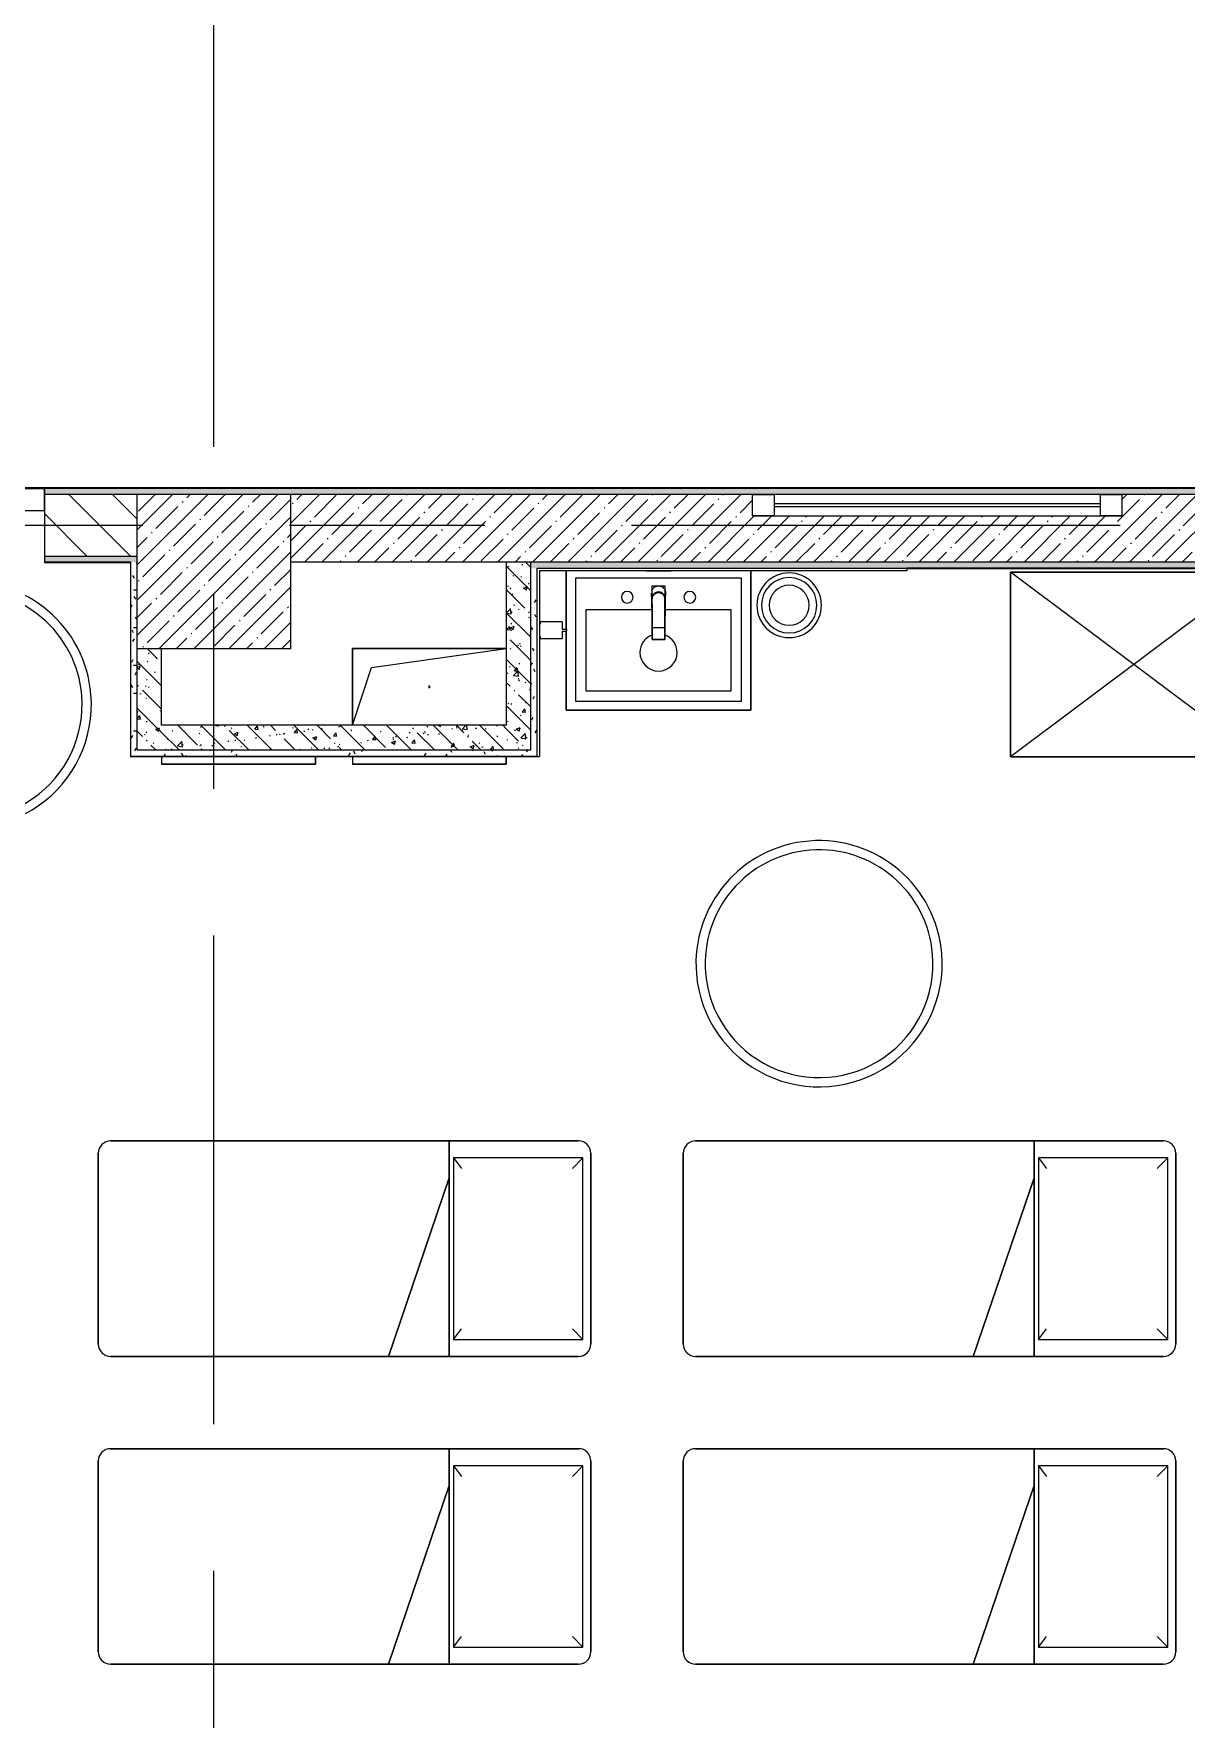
# Model space of a CAD drawing. Header units: millimetres. Extents: x 35881 to 234190, y -8553 to 29063.
# Drawn here: x 60575 to 64319, y 3921 to 9397 of the extents above; entities that cross this region are included whole.
import ezdxf

# ---------------------------------------------------------------- set-up
doc = ezdxf.new("R2010")
doc.units = ezdxf.units.MM
doc.linetypes.add('Осевая', pattern=[3175, 635, -476.25, 1587.5, -476.25])
for name, color, linetype, lineweight in [('0-1', 7, 'Continuous', 9), ('A-GENM', 7, 'Continuous', 9), ('A-GLAZ', 7, 'Continuous', 9), ('A-GLAZ-1', 7, 'Continuous', 13), ('A-GLAZ-CWMG', 7, 'Continuous', 9), ('A-GLAZ-CWMG-1', 7, 'Continuous', 25), ('A-WALL', 7, 'Continuous', 9), ('I-WALL', 7, 'Continuous', 9), ('P-SANR-FIXT', 7, 'Continuous', 9), ('S-COLS', 7, 'Continuous', 9), ('Оси-2', 7, 'Осевая', 9)]:
    doc.layers.add(name, color=color, linetype=linetype, lineweight=lineweight)
for name, color, linetype, lineweight, true_color in [('A-WALL-1', 7, 'Continuous', 9, 0x3c3c3c), ('A-WALL-FNSH-1', 7, 'Continuous', 9, 0x3c3c3c), ('I-FURN-1', 7, 'Continuous', 9, 0xf0f0f0)]:
    doc.layers.add(name, color=color, linetype=linetype, lineweight=lineweight, true_color=true_color)
pattern_1 = [(135, (0, 0), (-75.43415, -75.43415), [106.68, -17.78, 3.556, -17.78]), (135, (0, 75.39), (-75.43415, -75.43415), []), (50, (0, 0), (127.52922, -11.15758), [13.335, -146.685]), (355, (0, 0), (-24.66966, 133.74002), [10.668, -117.348]), (100.451, (10.63, -0.93), (102.85973, 122.58178), [11.333, -124.663]), (46.184, (0, 35.56), (189.75516, -29.43036), [20.002, -220.027]), (96.636, (15.81, 33.1), (166.1822, 173.1996), [17, -186.995]), (351.184, (0, 35.56), (166.18393, 173.1976), [16.002, -176.022]), (21, (17.78, 26.67), (106.13027, -71.58603), [13.335, -146.685]), (326, (17.78, 26.67), (43.26188, 128.93175), [10.668, -117.348]), (71.451, (26.62, 20.7), (149.39198, 57.34505), [11.333, -124.663]), (37.5, (0, 0), (2.162228, 59.188357), [3.353, -112.573, 3.353, -115.773, -117.792]), (37.5, (0, 0), (2.162228, 59.188357), [-235.052, 3.353, -114.44]), (7.5, (0, 0), (46.77386, 70.12615), [3.353, -64.567, 3.353, -109.906, -44.894]), (7.5, (0, 0), (46.77386, 70.12615), [-181.178, 3.353, -41.542]), (327.5, (-39.65, 0), (94.91367, -4.010093), [3.353, -41.097, 3.353, -135.331, -184.023]), (327.5, (-39.65, 0), (94.91367, -4.010093), [-183.134, 3.353, -180.67]), (317.5, (-57.43, 0), (103.69057, 17.79882), [3.353, -54.432, 3.353, -88.748, -130.683]), (317.5, (-57.43, 0), (103.69057, 17.79882), [-149.885, 3.353, -127.33])]
pattern_2 = [(0, (0, 0), (121.92, 30.48), [10.058, -81.382, 10.058, -81.382, -487.68]), (0, (0, 0), (121.92, 30.48), [-182.88, 10.058, -172.822, 10.058, -81.382, -213.36]), (0, (0, 0), (121.92, 30.48), [-457.2, 10.058, -50.902, 10.058, -142.342]), (120, (45.72, 15.24), (-87.356454, 90.345817), [10.058, -81.382, 10.058, -81.382, -487.68]), (120, (45.72, 15.24), (-87.356454, 90.345817), [-182.88, 10.058, -172.822, 10.058, -81.382, -213.36]), (120, (45.72, 15.24), (-87.356454, 90.345817), [-457.2, 10.058, -50.902, 10.058, -142.342]), (240, (60.96, 76.2), (-34.563546, -120.825817), [10.058, -81.382, 10.058, -81.382, -487.68]), (240, (60.96, 76.2), (-34.563546, -120.825817), [-182.88, 10.058, -172.822, 10.058, -81.382, -213.36]), (240, (60.96, 76.2), (-34.563546, -120.825817), [-457.2, 10.058, -50.902, 10.058, -142.342])]

# ---------------------------------------------------------------- blocks, each defined once
blk = doc.blocks.new('BSC_Колонна _Прямоугольная - 500х500-V4-План размещения напольных электротехнических лючков и розеток 1 этажа в осях 12-23')
at = {"layer": 'S-COLS'}
h = blk.add_hatch(dxfattribs=at)
h.set_pattern_fill('FP_6', color=256, style=0, pattern_type=2)
h.set_pattern_definition([(45, (-61160, -7650), (-57.02463, 57.02463), []), (45, (-61102.975, -7650), (-57.02463, 57.02463), [100.806, -20.161, 3.353, -16.808])])
h.paths.add_polyline_path([(-250, -250), (250, -250), (250, 250), (-250, 250), (-250, -122.8)])
for p, q in [((250, 250), (-250, 250)), ((-250, 250), (-250, -250)), ((250, -250), (250, 250)), ((-250, -250), (250, -250))]:
    blk.add_line(p, q, dxfattribs=at)
blk = doc.blocks.new('GM_Отверстие прямоугольное _в плите_ - Отверстие-V55-План размещения напольных электротехнических лючков и розеток 1 этажа в осях 12-23')
at = {"layer": 'A-GENM'}
for p, q in [((-250, -125), (-250, 125)), ((-250, 125), (250, 125)), ((250, 125), (-250, 125)), ((-250, 125), (-250, -125)), ((-187.5, 62.5), (250, 125)), ((-250, -125), (-187.5, 62.5))]:
    blk.add_line(p, q, dxfattribs=at)
for start, end in [(360, 180), (180, 360)]:
    blk.add_arc((0, 0), 2.5, start, end, dxfattribs=at)
blk = doc.blocks.new('Bed - Small Sizes - 1_44-V114-План размещения напольных электротехнических лючков и розеток 1 этажа в осях 12-23')
at = {"layer": 'I-FURN-1'}
for p, q in [((287.3, 0), (-332.7, 0)), ((-332.7, 0), (287.3, 0)), ((287.3, 0), (-332.7, 0)), ((-332.7, 0), (287.3, 0)), ((-372.7, -40), (-372.7, -460)), ((-372.7, -460), (-372.7, -40)), ((-372.7, -40), (-372.7, -460)), ((-372.7, -460), (-372.7, -40)), ((-317.5, -26.2), (-282.7, -60)), ((272.5, -26.2), (-317.5, -26.2)), ((-317.5, -26.2), (-317.5, -446.2)), ((272.5, -26.2), (-317.5, -26.2)), ((-317.5, -26.2), (-317.5, -446.2)), ((272.5, -26.2), (237.3, -60)), ((272.5, -446.2), (272.5, -26.2)), ((272.5, -446.2), (272.5, -26.2)), ((327.3, -460), (327.3, -40)), ((327.3, -40), (327.3, -460)), ((327.3, -657.7), (327.3, -40)), ((327.3, -40), (327.3, -657.7)), ((-317.5, -446.2), (-282.7, -420)), ((272.5, -446.2), (237.3, -420)), ((-372.7, -460), (-252.7, -460)), ((-252.7, -460), (-372.7, -460)), ((-372.7, -460), (-372.7, -1560)), ((-372.7, -1560), (-372.7, -460)), ((-372.7, -460), (-252.7, -460)), ((-317.5, -446.2), (272.5, -446.2)), ((-317.5, -446.2), (272.5, -446.2)), ((-252.7, -460), (327.3, -460)), ((327.3, -460), (-252.7, -460)), ((327.3, -460), (-252.7, -460)), ((-252.7, -460), (327.3, -657.7)), ((327.3, -657.7), (-252.7, -460)), ((-252.7, -460), (327.3, -460)), ((-252.7, -460), (327.3, -657.7)), ((-252.7, -460), (327.3, -460)), ((327.3, -657.7), (327.3, -460)), ((327.3, -460), (327.3, -657.7)), ((327.3, -1560), (327.3, -657.7)), ((327.3, -657.7), (327.3, -1560)), ((-332.7, -1600), (287.3, -1600)), ((287.3, -1600), (-332.7, -1600))]:
    blk.add_line(p, q, dxfattribs=at)
for centre, start, end in [((-332.7, -40), 90, 180), ((-332.7, -40), 90, 180), ((287.3, -40), 360, 90), ((287.3, -40), 0, 90), ((-332.7, -40), 90, 180), ((-332.7, -40), 90, 180), ((287.3, -40), 360, 90), ((287.3, -40), 0, 90), ((-332.7, -1560), 180, 270), ((-332.7, -1560), 180, 270), ((287.3, -1560), 270, 0), ((287.3, -1560), 270, 0)]:
    blk.add_arc(centre, 40, start, end, dxfattribs=at)
blk = doc.blocks.new('Bed - Small Sizes - 1_44-V116-План размещения напольных электротехнических лючков и розеток 1 этажа в осях 12-23')
at = {"layer": 'I-FURN-1'}
for p, q in [((287.3, 0), (-332.7, 0)), ((-332.7, 0), (287.3, 0)), ((287.3, 0), (-332.7, 0)), ((-332.7, 0), (287.3, 0)), ((-372.7, -40), (-372.7, -460)), ((-372.7, -460), (-372.7, -40)), ((-372.7, -40), (-372.7, -460)), ((-372.7, -460), (-372.7, -40)), ((-317.5, -26.2), (-282.7, -60)), ((272.5, -26.2), (-317.5, -26.2)), ((-317.5, -26.2), (-317.5, -446.2)), ((272.5, -26.2), (-317.5, -26.2)), ((-317.5, -26.2), (-317.5, -446.2)), ((272.5, -26.2), (237.3, -60)), ((272.5, -446.2), (272.5, -26.2)), ((272.5, -446.2), (272.5, -26.2)), ((327.3, -460), (327.3, -40)), ((327.3, -40), (327.3, -460)), ((327.3, -657.7), (327.3, -40)), ((327.3, -40), (327.3, -657.7)), ((-317.5, -446.2), (-282.7, -420)), ((272.5, -446.2), (237.3, -420)), ((-372.7, -460), (-252.7, -460)), ((-252.7, -460), (-372.7, -460)), ((-372.7, -460), (-372.7, -1560)), ((-372.7, -1560), (-372.7, -460)), ((-372.7, -460), (-252.7, -460)), ((-317.5, -446.2), (272.5, -446.2)), ((-317.5, -446.2), (272.5, -446.2)), ((-252.7, -460), (327.3, -460)), ((327.3, -460), (-252.7, -460)), ((327.3, -460), (-252.7, -460)), ((-252.7, -460), (327.3, -657.7)), ((327.3, -657.7), (-252.7, -460)), ((-252.7, -460), (327.3, -460)), ((-252.7, -460), (327.3, -657.7)), ((-252.7, -460), (327.3, -460)), ((327.3, -657.7), (327.3, -460)), ((327.3, -460), (327.3, -657.7)), ((327.3, -1560), (327.3, -657.7)), ((327.3, -657.7), (327.3, -1560)), ((-332.7, -1600), (287.3, -1600)), ((287.3, -1600), (-332.7, -1600))]:
    blk.add_line(p, q, dxfattribs=at)
for centre, start, end in [((-332.7, -40), 90, 180), ((-332.7, -40), 90, 180), ((287.3, -40), 360, 90), ((287.3, -40), 0, 90), ((-332.7, -40), 90, 180), ((-332.7, -40), 135, 180), ((-332.7, -40), 90, 135), ((287.3, -40), 360, 90), ((287.3, -40), 0, 90), ((-332.7, -1560), 180, 270), ((-332.7, -1560), 180, 270), ((287.3, -1560), 270, 0), ((287.3, -1560), 270, 0)]:
    blk.add_arc(centre, 40, start, end, dxfattribs=at)
blk = doc.blocks.new('ПУФ - 1_53-V119-План размещения напольных электротехнических лючков и розеток 1 этажа в осях 12-23')
at = {"layer": 'I-FURN-1'}
for radius, start, end in [(400, 360, 180), (400, 0, 180), (370, 360, 180), (370, 0, 180), (400, 180, 360), (370, 180, 360), (370, 180, 360), (400, 180, 360)]:
    blk.add_arc((0, 0), radius, start, end, dxfattribs=at)
blk = doc.blocks.new('Шкаф параметрический - 1_44а-25574750-План размещения напольных электротехнических лючков и розеток 1 этажа в осях 12-23')
at = {"layer": 'I-FURN-1'}
for p, q in [((0, 0), (800, 600)), ((0, 600), (800, 0)), ((800, 600), (0, 600)), ((0, 600), (0, 0)), ((0, 0), (0, 600)), ((0, 600), (800, 600)), ((800, 0), (800, 600)), ((800, 600), (800, 0)), ((0, 0), (800, 0)), ((800, 0), (0, 0))]:
    blk.add_line(p, q, dxfattribs=at)
blk = doc.blocks.new('Мойка кухонная - Раковина Roca Victoria-N Unik 600х460 мм-V159-План размещения напольных электротехнических лючков и розеток 1 этажа в осях 12-23')
at = {"layer": 'P-SANR-FIXT'}
for p, q in [((270, 0), (-270, 0)), ((-270, 0), (-270, -400)), ((270, -400), (270, 0)), ((-21, -102.3), (-236.6, -102.3)), ((-236.6, -102.3), (-236.6, -366.4)), ((236.1, -102.3), (21, -102.3)), ((236.1, -366.4), (236.1, -102.3)), ((-236.6, -366.4), (236.1, -366.4)), ((-270, -400), (270, -400))]:
    blk.add_line(p, q, dxfattribs=at)
for centre, radius, start, end in [((-101.6, -61.9), 19, 90, 180), ((-101.6, -61.9), 19, 360, 90), ((101.6, -61.9), 19.1, 360, 180), ((-101.6, -61.9), 19, 180, 270), ((-101.6, -61.9), 19.1, 270, 360), ((101.6, -61.9), 19.1, 180, 360), ((0, -241.3), 60.5, 110.4699, 180), ((0, -241.3), 60.5, 360, 69.5198), ((0, -241.3), 60.5, 180, 360)]:
    blk.add_arc(centre, radius, start, end, dxfattribs=at)
blk = doc.blocks.new('сифон - Для раковины-30649538-План размещения напольных электротехнических лючков и розеток 1 этажа в осях 12-23')
at = {"layer": 'P-SANR-FIXT'}
blk.add_line((226.1, -40), (226.1, 40), dxfattribs=at)
blk = doc.blocks.new('смеситель для раковины - Default-V201-План размещения напольных электротехнических лючков и розеток 1 этажа в осях 12-23')
at = {"layer": '0-1'}
for p, q in [((-20.7, -16.7), (-20.7, -17.2)), ((-20.3, -15.8), (-20.3, -19.4)), ((20.3, -19.4), (20.3, -15.8)), ((20.8, -17.2), (20.8, -16.7)), ((22.8, -2.9), (21.7, -15.4)), ((-21, -151.6), (21, -151.6)), ((-20.3, -111.8), (20.3, -111.8))]:
    blk.add_line(p, q, dxfattribs=at)
at = {"layer": '0-1', "flags": 128}
for points in [[(-21.7, -15.4), (-22.3, -8.3), (-22.8, -2.9)], [(-21, -89.3), (-21, -88.6), (-21, -88.2), (-21, -88), (-21, -88)], [(21, -88.3), (21, -88.3), (21, -88.5), (21, -88.9), (21, -89.1)]]:
    blk.add_lwpolyline(points, dxfattribs=at)
at = {"layer": 'P-SANR-FIXT'}
for p, q in [((-21, -151.6), (-21, 23)), ((-21, 23), (21, 23)), ((21, 23), (21, -151.6)), ((-21, -37.9), (-20.6, -37.9)), ((21, -151.6), (-21, -151.6)), ((-20.3, -109.7), (-20.3, -111.8)), ((-20.3, -111.8), (-20.3, -111.8)), ((20.3, -111.8), (20.3, -109.7)), ((20.3, -111.8), (20.3, -111.8))]:
    blk.add_line(p, q, dxfattribs=at)
at = {"layer": 'P-SANR-FIXT', "flags": 128}
for points in [[(21.1, -17.1), (21.5, -12.3), (22, -7.6), (22.4, -2.9), (22.9, 1.8)], [(22.9, 1.8), (22.4, -2.9), (22, -7.6), (21.5, -12.3), (21.1, -17.1)], [(-21, -37.9), (-21, -91), (-21, -144)], [(-20.3, -18.4), (-20.3, -17.1), (-20.3, -15.8)], [(-20.3, -109.7), (-20.3, -60.2), (-20.3, -19.4)], [(20.3, -15.8), (20.3, -17.1), (20.3, -18.4)], [(20.3, -19.4), (20.3, -60.2), (20.3, -109.7)], [(21, -17.1), (21, -16.6), (21, -16.1), (21, -15.6), (21, -15.1)], [(21, -37.9), (21, -32.7), (21, -27.5), (21, -22.3), (21, -17.1)], [(21, -144), (21, -91), (21, -37.9)]]:
    blk.add_lwpolyline(points, dxfattribs=at)
at = {"layer": 'P-SANR-FIXT'}
for centre, major_axis, ratio, start_param, end_param in [((0, -17.2), (20.8, 0), 0.98634, 1.013087, 2.128653), ((-9809.3, -72.1), (9788.3, 0.5), 0.986286, 0.003489, 0.005645), ((0, -17.2), (-20.8, 0), 0.98634, 6.029227, 6.283185), ((0, -17.2), (20.8, 0), 0.98634, 3.141593, 3.162406), ((0, -17.2), (20.8, 0), 0.98634, 2.513274, 2.57608), ((0, -17.2), (20.8, 0), 0.98634, 0.56555, 0.628319), ((0, -17.2), (20.8, 0), 0.98634, 0, 0.254049), ((0, -17.2), (20.8, 0), 0.98634, 6.202274, 6.283185)]:
    blk.add_ellipse(centre, major_axis=major_axis, ratio=ratio, start_param=start_param, end_param=end_param, dxfattribs=at)
for points, knots in [([(-21.7, 7.4), (-21.2, 8.6), (-20.2, 11.1), (-18, 14.3), (-15.3, 17.2), (-12.2, 19.6), (-8.7, 21.4), (-5.4, 22.4), (-2.5, 22.9), (0.8, 23.1), (4.8, 22.7), (8.8, 21.3), (11.6, 19.8), (13.7, 18.4), (15.6, 16.8), (17.8, 14.5), (21.2, 9.7), (22.5, 5.1), (22.9, 1.8)], [0.1111111, 0.1111111, 0.1111111, 0.1111111, 0.1666667, 0.2222222, 0.2777778, 0.3333333, 0.3888889, 0.4444444, 0.4791667, 0.5138889, 0.5833333, 0.6527778, 0.6875, 0.7222222, 0.7569444, 0.7916667, 0.8611111, 1, 1, 1, 1]), ([(-21, -15), (-20.9, -13.9), (-20.5, -11.7), (-19.3, -8.4), (-17.6, -5.5), (-14.7, -1.9), (-10.1, 1.7), (-4.5, 3.5), (0, 3.8), (3.4, 3.6), (6.8, 2.8), (11.1, 0.9), (14.8, -1.9), (17.6, -5.5), (19.3, -8.5), (20.5, -11.7), (20.9, -14), (21, -15.1)], [0, 0, 0, 0, 0.055556, 0.111111, 0.166667, 0.222222, 0.333333, 0.444444, 0.5, 0.555556, 0.611111, 0.666667, 0.777778, 0.833333, 0.888889, 0.944444, 1, 1, 1, 1]), ([(-20.3, -15.8), (-20.3, -13.7), (-19.8, -10.7), (-17.9, -6.9), (-16.3, -4.7), (-14.8, -3.1), (-13, -1.5), (-11.1, -0.2), (-9, 0.8), (-7.3, 1.5), (-5.5, 2), (-3.5, 2.4), (-1.4, 2.7), (1, 2.7), (3.3, 2.5), (5.5, 2), (7.7, 1.3), (9.8, 0.4), (11.7, -0.6), (13.5, -1.9), (15.1, -3.4), (16.9, -5.4), (19.5, -9.5), (20.3, -13.2), (20.3, -15.8)], [0, 0, 0, 0, 0.111111, 0.166667, 0.222222, 0.25, 0.277778, 0.333333, 0.361111, 0.388889, 0.416667, 0.444444, 0.479167, 0.513889, 0.548611, 0.583333, 0.618056, 0.652778, 0.6875, 0.722222, 0.756944, 0.791667, 0.861111, 1, 1, 1, 1]), ([(-20.3, -19.4), (-20.3, -18.2), (-20.2, -15.9), (-19.3, -12.3), (-18, -9.6), (-16.8, -7.5), (-15.7, -6.1), (-14.5, -4.7), (-12.8, -3), (-9.4, -0.5), (-3.7, 1.7), (2.4, 1.7), (7.1, 0.4), (10.9, -1.5), (13.6, -3.7), (15.4, -5.7), (16.5, -7.1), (17.8, -9), (18.9, -11.5), (20, -15), (20.3, -17.7), (20.3, -19.4)], [0, 0, 0, 0, 0.055556, 0.111111, 0.166667, 0.194444, 0.222222, 0.25, 0.277778, 0.333333, 0.444444, 0.555556, 0.611111, 0.666667, 0.75, 0.770833, 0.791667, 0.833333, 0.875, 0.916667, 1, 1, 1, 1]), ([(-22.9, -0.3), (-22.8, -1.4), (-22.6, -3), (-22.4, -5.3), (-22.1, -7.6), (-21.9, -9.3), (-21.6, -11.8), (-21.5, -13.7), (-21.3, -15.4), (-21.2, -16.5), (-21.1, -17.1)], [0, 0, 0, 0, 0.2, 0.3, 0.4, 0.6, 0.7, 0.8, 0.9, 1, 1, 1, 1]), ([(-21.8, -13.9), (-21.9, -12.9), (-22, -10.9), (-22.2, -8.4), (-22.3, -6.9), (-22.4, -5.5), (-22.5, -4.4), (-22.6, -3.8), (-22.6, -3.6)], [0, 0, 0, 0, 0.125, 0.25, 0.375, 0.5, 0.625, 0.6821513, 0.6821513, 0.6821513, 0.6821513]), ([(-21, -88.1), (-21, -84.5), (-21, -78.9), (-21.1, -72.5), (-21.1, -68.8), (-21.1, -66.1), (-21.1, -63.2), (-21.1, -59.3), (-21.1, -54.3), (-21.2, -48.8), (-21.2, -44.2), (-21.2, -41), (-21.3, -38.7), (-21.3, -37), (-21.3, -35.6), (-21.3, -34.5), (-21.3, -33.4), (-21.4, -31.8), (-21.4, -30), (-21.4, -27.9), (-21.5, -25.2), (-21.5, -22.1), (-21.6, -18.9), (-21.7, -16.1), (-21.8, -14.6), (-21.8, -13.9)], [0, 0, 0, 0, 0.083333, 0.125, 0.145833, 0.166667, 0.1875, 0.208333, 0.25, 0.291667, 0.333333, 0.375, 0.416667, 0.458333, 0.479167, 0.5, 0.520833, 0.541667, 0.583333, 0.625, 0.666667, 0.75, 0.833333, 0.916667, 1, 1, 1, 1]), ([(21.8, -13.9), (21.8, -14.6), (21.7, -16.1), (21.6, -18.9), (21.5, -22.1), (21.5, -25.2), (21.4, -27.9), (21.4, -30), (21.4, -31.8), (21.3, -33.4), (21.3, -34.5), (21.3, -35.6), (21.3, -37), (21.3, -38.7), (21.3, -41), (21.2, -44.2), (21.2, -48.8), (21.2, -54.3), (21.1, -59.3), (21.1, -63.2), (21.1, -66.1), (21.1, -68.8), (21.1, -72.5), (21, -78.9), (21, -84.5), (21, -88.1)], [0, 0, 0, 0, 0.083333, 0.166667, 0.25, 0.333333, 0.375, 0.416667, 0.458333, 0.479167, 0.5, 0.520833, 0.541667, 0.583333, 0.625, 0.666667, 0.708333, 0.75, 0.791667, 0.8125, 0.833333, 0.854167, 0.875, 0.916667, 1, 1, 1, 1]), ([(22.9, -0.3), (22.9, -0.4), (22.9, -0.8), (22.8, -1.5), (22.7, -2.4), (22.6, -3.4), (22.5, -4.5), (22.4, -5.5), (22.2, -6.9), (22, -8.7), (21.8, -10.8), (21.6, -12.5), (21.4, -13.9), (21.3, -15), (21.2, -16), (21.1, -16.7), (21.1, -17.1)], [0, 0, 0, 0, 0.03125, 0.0625, 0.125, 0.1875, 0.25, 0.3125, 0.375, 0.5, 0.625, 0.75, 0.8125, 0.875, 0.9375, 1, 1, 1, 1]), ([(21.8, -13.9), (21.8, -15.1), (21.7, -16.8), (21.3, -18.6), (21.1, -19.2)], [0, 0, 0, 0, 0.1111111, 0.1793104, 0.1793104, 0.1793104, 0.1793104]), ([(22.9, -0.3), (22.9, -0.8), (22.8, -2), (22.6, -3.7), (22.4, -5.2), (22.3, -6.4), (22.2, -7.3), (22.2, -8.4), (22, -10), (21.9, -11.9), (21.8, -13.3), (21.8, -13.9)], [0, 0, 0, 0, 0.166667, 0.333333, 0.5, 0.583333, 0.666667, 0.75, 0.833333, 0.916667, 1, 1, 1, 1]), ([(-21, -144), (-21, -144.4), (-21, -145.2), (-21, -146.9), (-21, -148.7), (-21, -150.5), (-21, -151.5), (-21, -151.7), (-21, -151.6)], [0, 0, 0, 0, 0.0555556, 0.1111111, 0.2222222, 0.3333333, 0.4444444, 0.5555556, 0.5555556, 0.5555556, 0.5555556]), ([(21, -151.6), (21, -151.7), (21, -151.5), (21, -150.5), (21, -148.7), (21, -146.9), (21, -145.2), (21, -144.4), (21, -144)], [0.4444444, 0.4444444, 0.4444444, 0.4444444, 0.5555556, 0.6666667, 0.7777778, 0.8888889, 0.9444444, 1, 1, 1, 1])]:
    blk.add_open_spline(points, degree=3, knots=knots, dxfattribs=at)
for points in [[(22.9, 0.8), (22.9, 0.4), (22.9, 0.1), (22.9, -0.3)], [(-22.5, -5.4), (-22.8, -3.7), (-23, -2), (-22.9, -0.3)], [(-21.1, -19.2), (-21.5, -17.5), (-21.8, -15.7), (-21.8, -13.9)], [(-21, -15), (-21, -15.3), (-21.1, -16), (-21.1, -16.7), (-21.1, -17.1)], [(21, -15.1), (21, -15.4), (21.1, -16.1), (21.1, -16.7), (21.1, -17.1)], [(21.1, -17.1), (21.1, -18.8), (21.1, -22.3), (21.1, -27.5), (21, -32.7), (21, -36.1), (21, -37.9)], [(21.1, -17.1), (21.2, -15.7), (21.5, -12.9), (22, -8.7), (22.5, -4.5), (22.8, -1.7), (22.9, -0.3)], [(22.9, -0.3), (23, -2.6), (22.7, -4.8), (22.1, -7)]]:
    blk.add_open_spline(points, degree=3, dxfattribs=at)
blk = doc.blocks.new('TOY_Диспансер мыло - Дозатор Elegance new 11654 019001 хром-30642362-План размещения напольных электротехнических лючков и розеток 1 этажа в осях 12-23')
at = {"layer": 'A-GENM'}
for p, q in [((97.5, 79.7), (97.5, 12)), ((122.2, 81.7), (99.5, 81.7)), ((127.9, 96.6), (122.2, 96.6)), ((122.2, 96.6), (122.2, 81.7)), ((127.9, 81.7), (127.9, 96.6)), ((150.5, 81.7), (127.9, 81.7)), ((152.5, 12), (152.5, 79.7)), ((99.5, 10), (105, 10)), ((105, 10), (105, 7.5)), ((145, 7.5), (145, 10)), ((145, 10), (150.5, 10))]:
    blk.add_line(p, q, dxfattribs=at)
for centre, start, end in [((99.5, 79.7), 90, 180), ((150.5, 79.7), 360, 90), ((99.5, 12), 180, 270), ((150.5, 12), 270, 360)]:
    blk.add_arc(centre, 2, start, end, dxfattribs=at)
blk = doc.blocks.new('мусорная корзина - Round_ Metal-30590745-План размещения напольных электротехнических лючков и розеток 1 этажа в осях 12-23')
at = {"layer": 'P-SANR-FIXT'}
for radius, start, end in [(105, 0, 180), (90, 360, 180), (65, 0, 180), (105, 180, 360), (90, 180, 360), (65, 180, 360)]:
    blk.add_arc((0, 0), radius, start, end, dxfattribs=at)
blk = doc.blocks.new('Мебель_универсальная - 1_5р-31046418-План размещения напольных электротехнических лючков и розеток 1 этажа в осях 12-23')
at = {"layer": 'I-FURN-1'}
for p, q in [((61490, 7049), (60990, 7049)), ((60990, 7049), (61490, 7049)), ((60990, 7049), (60990, 7024)), ((60990, 7049), (60990, 7024)), ((61490, 7024), (60990, 7024)), ((60990, 7024), (61490, 7024)), ((61490, 7024), (61490, 7049)), ((61490, 7049), (61490, 7024))]:
    blk.add_line(p, q, dxfattribs=at)
blk = doc.blocks.new('Прямоугольный импост - 50 x 70 мм-31700031-План размещения напольных электротехнических лючков и розеток 1 этажа в осях 12-23')
at = {"layer": 'A-GLAZ-CWMG-1'}
for p, q in [((-70, 35), (0, 35)), ((-70, -35), (-70, 35)), ((0, 35), (0, -35)), ((0, -35), (-70, -35))]:
    blk.add_line(p, q, dxfattribs=at)
blk = doc.blocks.new('120_Окно_СКБ_1Ст - 120_Окно_СКБ_1Ст 400х1200 EI30-24228621-План размещения напольных электротехнических лючков и розеток 1 этажа в осях 12-23')
at = {"layer": 'A-GLAZ'}
for p, q in [((600, 110), (-600, 110)), ((530, 80), (-530, 80)), ((530, 70), (-530, 70)), ((-600, 40), (600, 40))]:
    blk.add_line(p, q, dxfattribs=at)
at = {"layer": 'A-GLAZ-1'}
for p, q in [((-600, 40), (-600, 110)), ((-600, 110), (-530, 110)), ((-530, 110), (-530, 40)), ((530, 40), (530, 110)), ((530, 110), (600, 110)), ((600, 110), (600, 40)), ((-530, 40), (-600, 40)), ((600, 40), (530, 40))]:
    blk.add_line(p, q, dxfattribs=at)

msp = doc.modelspace()

# ---------------------------------------------------------------- hatches: boundary and pattern name
at = {"layer": 'I-WALL'}
h = msp.add_hatch(dxfattribs=at)
h.set_pattern_fill('FP_58', color=256, style=0, pattern_type=2)
h.set_pattern_definition(pattern_2)
h.paths.add_polyline_path([(75358.8, 7900), (75460, 7900), (75459, 7920), (73730, 7920), (73730, 7900), (74631.4, 7900)])
h.paths.add_polyline_path([(72280, 7900), (72280, 7920), (71660, 7920), (71660, 7900), (71721.8, 7900)])
h.paths.add_polyline_path([(70710, 7900), (70710, 7920), (69360, 7920), (69360, 7900), (70630.7, 7900)])
h.paths.add_polyline_path([(68260, 7900), (68260, 7920), (66860, 7920), (66860, 7900), (67357.5, 7900)])
h.paths.add_polyline_path([(65910, 7900), (65910, 7920), (60610, 7920), (60610, 7900), (65902.7, 7900)])
h.paths.add_polyline_path([(58110, 7900), (58110, 7920), (50710, 7920), (50710, 7900), (56910, 7900)])
h.paths.add_polyline_path([(48210, 7900), (48210, 7920), (41840, 7920), (41840, 7900), (47910, 7900)])
h.paths.add_polyline_path([(39340, 7900), (39340, 7920), (38760, 7920), (38760, 7900), (39040, 7900)])
h = msp.add_hatch(dxfattribs=at)
h.set_pattern_fill('FP_20', color=256, style=0, pattern_type=2)
h.set_pattern_definition([(135, (0, 0), (-70.71068, -70.71068), [])])
h.paths.add_polyline_path([(60910, 7700), (60910, 7900), (60610, 7900), (60610, 7700)])
h.paths.add_polyline_path([(58110, 7700), (58110, 7900), (56910, 7900), (56910, 7700)])
h = msp.add_hatch(dxfattribs=at)
h.set_pattern_fill('FP_1', color=256, style=0, pattern_type=2)
h.set_pattern_definition([(45, (0, 0), (-57.02463, 57.02463), []), (45, (57.025, 0), (-57.02463, 57.02463), [100.806, -20.161, 3.353, -16.808])])
h.paths.add_polyline_path([(65410, 7680), (65410, 7900), (64110, 7900), (64110, 7830), (62910, 7830), (62910, 7900), (61410, 7900), (61410, 7680), (64447.9, 7680)])
h = msp.add_hatch(dxfattribs=at)
h.set_pattern_fill('FP_58', color=256, style=0, pattern_type=2)
h.set_pattern_definition(pattern_2)
h.paths.add_polyline_path([(60910, 7680), (60910, 7700), (60610, 7700), (60610, 7680), (60890, 7680)])
h.paths.add_polyline_path([(58110, 7680), (58110, 7700), (56930, 7700), (56931, 7680)])
h = msp.add_hatch(dxfattribs=at)
h.set_pattern_fill('FP_58', color=256, style=0, pattern_type=2)
h.set_pattern_definition(pattern_2)
h.paths.add_polyline_path([(60890, 7070), (60910, 7070), (60910, 7680), (60890, 7680), (60890, 7400)])
h = msp.add_hatch(dxfattribs=at)
h.set_pattern_fill('FP_22', color=256, style=0, pattern_type=2)
h.set_pattern_definition(pattern_1)
h.paths.add_polyline_path([(62190, 7070), (62190, 7680), (62110, 7680), (62110, 7070)])
h = msp.add_hatch(dxfattribs=at)
h.set_pattern_fill('FP_58', color=256, style=0, pattern_type=2)
h.set_pattern_definition(pattern_2)
h.paths.add_polyline_path([(65389, 7660), (65390, 7660), (65390, 7680), (62190, 7680), (62190, 7660), (64447.9, 7660)])
h = msp.add_hatch(dxfattribs=at)
h.set_pattern_fill('FP_58', color=256, style=0, pattern_type=2)
h.set_pattern_definition(pattern_2)
h.paths.add_polyline_path([(62190, 7050), (62210, 7050), (62210, 7660), (62190, 7660), (62190, 7070)])
h = msp.add_hatch(dxfattribs=at)
h.set_pattern_fill('FP_22', color=256, style=0, pattern_type=2)
h.set_pattern_definition(pattern_1)
h.paths.add_polyline_path([(60990, 7070), (60990, 7400), (60910, 7400), (60910, 7070)])
h = msp.add_hatch(dxfattribs=at)
h.set_pattern_fill('FP_22', color=256, style=0, pattern_type=2)
h.set_pattern_definition(pattern_1)
h.paths.add_polyline_path([(62110, 7070), (62110, 7150), (60990, 7150), (60990, 7070), (61538.4, 7070)])
h = msp.add_hatch(dxfattribs=at)
h.set_pattern_fill('FP_58', color=256, style=0, pattern_type=2)
h.set_pattern_definition(pattern_2)
h.paths.add_polyline_path([(62190, 7050), (62190, 7070), (60890, 7070), (60890, 7050), (61538.4, 7050)])

# ---------------------------------------------------------------- linework, layer by layer
at = {"layer": 'A-WALL'}
for p, q in [((60889, 7679), (60889, 7680)), ((60890, 7070), (60890, 7680)), ((65390, 7660), (63411, 7660))]:
    msp.add_line(p, q, dxfattribs=at)
at = {"layer": 'A-WALL-1'}
for p, q in [((60610, 7920), (60610, 7680)), ((60910, 7900), (60610, 7900)), ((62910, 7900), (61410, 7900)), ((65410, 7900), (64110, 7900)), ((60610, 7700), (60910, 7700)), ((60889, 7680), (60890, 7680)), ((65410, 7680), (61410, 7680)), ((62110, 7680), (62110, 7150)), ((62190, 7070), (62190, 7680)), ((60910, 7400), (60910, 7070)), ((60990, 7150), (60990, 7400)), ((62110, 7150), (60990, 7150)), ((60910, 7070), (62190, 7070)), ((60890, 7050), (62210, 7050))]:
    msp.add_line(p, q, dxfattribs=at)
at = {"layer": 'A-WALL-FNSH-1'}
for p, q in [((65910, 7921), (38761, 7921)), ((39340, 7920), (65910, 7920)), ((60889, 7680), (60610, 7680)), ((60610, 7680), (60610, 7679)), ((60610, 7679), (60889, 7679)), ((60889, 7679), (60889, 7049)), ((63411, 7659), (65389, 7659)), ((60890, 7050), (60890, 7070)), ((60889, 7049), (62218, 7049)), ((62218, 7049), (62218, 7050))]:
    msp.add_line(p, q, dxfattribs=at)
at = {"layer": 'I-FURN-1'}
for p, q in [((62304.6, 7652), (62304.6, 7461.8)), ((62304.6, 7461.8), (62304.6, 7652)), ((62904.6, 7199), (62904.6, 7652)), ((62904.6, 7652), (62904.6, 7199)), ((62304.6, 7456.1), (62304.6, 7199)), ((62304.6, 7199), (62304.6, 7456.1)), ((62304.6, 7199), (62904.6, 7199)), ((62904.6, 7199), (62304.6, 7199))]:
    msp.add_line(p, q, dxfattribs=at)
at = {"layer": 'I-WALL'}
for p, q in [((62210, 7050), (62210, 7660)), ((62210, 7660), (63411, 7660)), ((62218, 7652), (62218, 7050)), ((63411, 7652), (62218, 7652)), ((63411, 7660), (63411, 7652))]:
    msp.add_line(p, q, dxfattribs=at)
at = {"layer": 'Оси-2'}
for p, q in [((61160, 593.7), (61160, 24898.1)), ((39180.8, 7800), (82200, 7800))]:
    msp.add_line(p, q, dxfattribs=at)

# ---------------------------------------------------------------- block references
at = {"layer": 'A-GENM'}
msp.add_blockref('GM_Отверстие прямоугольное _в плите_ - Отверстие-V55-План размещения напольных электротехнических лючков и розеток 1 этажа в осях 12-23', (61860, 7275), dxfattribs=at)
at = {"layer": 'A-GLAZ'}
msp.add_blockref('120_Окно_СКБ_1Ст - 120_Окно_СКБ_1Ст 400х1200 EI30-24228621-План размещения напольных электротехнических лючков и розеток 1 этажа в осях 12-23', (63510, 7790), dxfattribs=at)
at = {"layer": 'A-GLAZ-CWMG', "extrusion": (0, 0, -1), "rotation": 180}
msp.add_blockref('Прямоугольный импост - 50 x 70 мм-31700031-План размещения напольных электротехнических лючков и розеток 1 этажа в осях 12-23', (-60610, 7883), dxfattribs=at)
at = {"layer": 'I-FURN-1'}
for name, p, rotation in [('ПУФ - 1_53-V119-План размещения напольных электротехнических лючков и розеток 1 этажа в осях 12-23', (60362.3, 7217.3), 184.6613193387897), ('Шкаф параметрический - 1_44а-25574750-План размещения напольных электротехнических лючков и розеток 1 этажа в осях 12-23', (64547.9, 7647.7), 180), ('ПУФ - 1_53-V119-План размещения напольных электротехнических лючков и розеток 1 этажа в осях 12-23', (63126.2, 6375.5), 184.6613193387897), ('Bed - Small Sizes - 1_44-V114-План размещения напольных электротехнических лючков и розеток 1 этажа в осях 12-23', (62384.9, 5427.2), 270.0000000000002), ('Bed - Small Sizes - 1_44-V114-План размещения напольных электротехнических лючков и розеток 1 этажа в осях 12-23', (64284.9, 5427.2), 270.0000000000002), ('Bed - Small Sizes - 1_44-V114-План размещения напольных электротехнических лючков и розеток 1 этажа в осях 12-23', (62384.9, 4427.4), 270.0000000000002), ('Bed - Small Sizes - 1_44-V116-План размещения напольных электротехнических лючков и розеток 1 этажа в осях 12-23', (64284.9, 4427.4), 270.0000000000002)]:
    msp.add_blockref(name, p, dxfattribs=dict(at, rotation=rotation))
for p in [(0, 0), (620, 0)]:
    msp.add_blockref('Мебель_универсальная - 1_5р-31046418-План размещения напольных электротехнических лючков и розеток 1 этажа в осях 12-23', p, dxfattribs=at)
at = {"layer": 'P-SANR-FIXT'}
for name, p in [('Мойка кухонная - Раковина Roca Victoria-N Unik 600х460 мм-V159-План размещения напольных электротехнических лючков и розеток 1 этажа в осях 12-23', (62604.6, 7628)), ('мусорная корзина - Round_ Metal-30590745-План размещения напольных электротехнических лючков и розеток 1 этажа в осях 12-23', (63029, 7540)), ('смеситель для раковины - Default-V201-План размещения напольных электротехнических лючков и розеток 1 этажа в осях 12-23', (62604.6, 7580))]:
    msp.add_blockref(name, p, dxfattribs=at)
for name, p, rotation in [('сифон - Для раковины-30649538-План размещения напольных электротехнических лючков и розеток 1 этажа в осях 12-23', (62604.6, 7425), 89.99999999999972), ('TOY_Диспансер мыло - Дозатор Elegance new 11654 019001 хром-30642362-План размещения напольных электротехнических лючков и розеток 1 этажа в осях 12-23', (62210.5, 7584), 270)]:
    msp.add_blockref(name, p, dxfattribs=dict(at, rotation=rotation))
at = {"layer": 'S-COLS'}
msp.add_blockref('BSC_Колонна _Прямоугольная - 500х500-V4-План размещения напольных электротехнических лючков и розеток 1 этажа в осях 12-23', (61160, 7650), dxfattribs=at)

doc.saveas('drawing.dxf')
